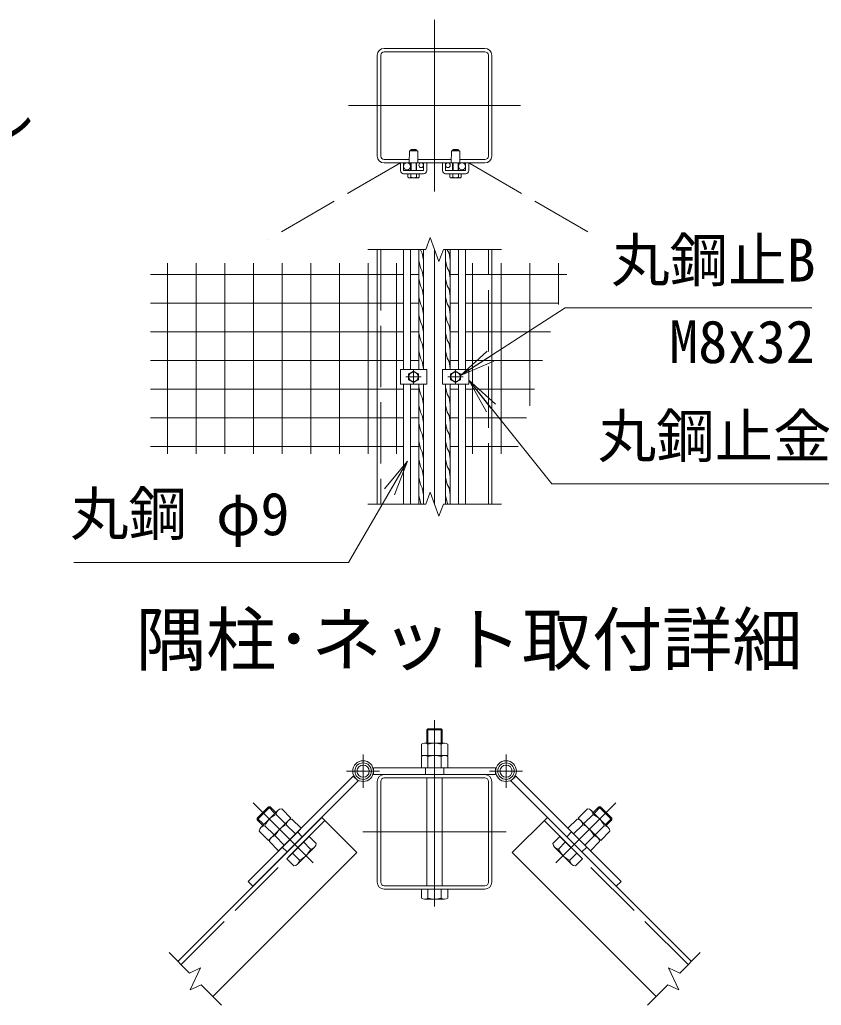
# Model space of a CAD drawing. Units: millimetres at full size; details may follow other scales. Extents: x -14700 to 14700, y -10395 to 10395.
# Drawn here: x 9928 to 13078, y -74 to 3797 of the extents above; entities that cross this region are included whole.
import ezdxf
from ezdxf.enums import TextEntityAlignment as Align

# ---------------------------------------------------------------- set-up
doc = ezdxf.new("R2010")
doc.units = ezdxf.units.MM
doc.header["$LTSCALE"] = 40
doc.linetypes.add('DASHED', pattern=[7.5, 6, -1.5])
doc.linetypes.add('USER1', pattern=[50.8, 31.75, -6.35, 6.35, -6.35])
for name, color, linetype, lineweight in [('0-0_D-STR1', 1, 'Continuous', 18), ('0-1_D-BMK', 2, 'USER1', 13), ('0-2_D-STR3', 3, 'Continuous', 13), ('0-6_D-STR-DIM', 7, 'Continuous', 13), ('0-7_0', 7, 'Continuous', 18), ('0-9_D-STR-TXT', 7, 'Continuous', 13), ('0-A_D-STR2', 7, 'Continuous', 13), ('0-B_D-TTL-TXT', 7, 'Continuous', 13)]:
    doc.layers.add(name, color=color, linetype=linetype, lineweight=lineweight)
doc.styles.add('ＭＳ ゴシック', font='')
doc.styles.get('ＭＳ ゴシック').set_extended_font_data('MS Gothic')

# ---------------------------------------------------------------- blocks, each defined once
blk = doc.blocks.new('_Open')
at = {"layer": '0-7_0'}
blk.add_line((-40, 6.67), (0, 0), dxfattribs=at)
blk.add_lwpolyline([(-40, -6.67), (0, 0), (-40, 0)], dxfattribs=at)

msp = doc.modelspace()

# ---------------------------------------------------------------- linework, layer by layer
at = {"layer": '0-0_D-STR1'}
for p, q in [((11756.31, 3684.23), (11360.31, 3684.23)), ((11333.31, 3657.23), (11333.31, 3261.23)), ((11346.81, 3657.23), (11346.81, 3261.23)), ((11756.31, 3670.73), (11360.31, 3670.73)), ((11769.81, 3261.23), (11769.81, 3657.23)), ((11783.31, 3261.23), (11783.31, 3657.23)), ((11360.31, 3247.73), (11459.09, 3247.73)), ((11360.31, 3234.23), (11756.31, 3234.23)), ((11492.52, 3247.73), (11624.09, 3247.73)), ((11657.52, 3247.73), (11756.31, 3247.73)), ((11333.31, 2894.32), (11333.31, 1894.32)), ((11783.31, 1894.32), (11783.31, 2894.32)), ((11756.31, 832.33), (11360.31, 832.33)), ((11756.31, 818.83), (11360.31, 818.83)), ((11333.31, 805.33), (11333.31, 409.33)), ((11346.81, 805.33), (11346.81, 409.33)), ((11769.81, 409.33), (11769.81, 805.33)), ((11783.31, 409.33), (11783.31, 805.33)), ((10549.33, 98.56), (11115.01, 664.25)), ((11252.9, 526.36), (11115.01, 664.25)), ((11863.72, 526.36), (12001.6, 664.25)), ((12567.29, 98.56), (12001.6, 664.25)), ((10687.21, -39.32), (11252.9, 526.36)), ((12429.4, -39.32), (11863.72, 526.36)), ((11360.31, 395.83), (11756.31, 395.83)), ((11360.31, 382.33), (11756.31, 382.33))]:
    msp.add_line(p, q, dxfattribs=at)
at = {"layer": '0-0_D-STR1', "linetype": 'DASHED'}
for p, q in [((11346.81, 2894.32), (11346.81, 1894.32)), ((11769.81, 1894.32), (11769.81, 2894.32)), ((10562.06, 85.83), (11127.74, 651.52)), ((12554.56, 85.83), (11988.87, 651.52))]:
    msp.add_line(p, q, dxfattribs=at)
at = {"layer": '0-0_D-STR1'}
for centre, radius, start, end in [((11360.31, 3657.23), 27, 90, 180), ((11756.31, 3657.23), 27, 0, 90), ((11360.31, 3657.23), 13.5, 90, 180), ((11756.31, 3657.23), 13.5, 0, 90), ((11360.31, 3261.23), 27, 180, 270), ((11360.31, 3261.23), 13.5, 180, 270), ((11756.31, 3261.23), 27, 270, 0), ((11756.31, 3261.23), 13.5, 270, 0), ((11360.31, 805.33), 27, 90, 180), ((11360.31, 805.33), 13.5, 90, 180), ((11756.31, 805.33), 27, 0, 90), ((11756.31, 805.33), 13.5, 0, 90), ((11360.31, 409.33), 27, 180, 270), ((11360.31, 409.33), 13.5, 180, 270), ((11756.31, 409.33), 13.5, 270, 0), ((11756.31, 409.33), 27, 270, 0)]:
    msp.add_arc(centre, radius, start, end, dxfattribs=at)
at = {"layer": '0-1_D-BMK'}
for p, q in [((11558.31, 3121.73), (11558.31, 3796.73)), ((11895.81, 3459.23), (11220.81, 3459.23)), ((11558.31, 1894.32), (11558.31, 2894.32)), ((11475.81, 2364.32), (11475.81, 2424.32)), ((11640.81, 2364.32), (11640.81, 2424.32)), ((11445.81, 2394.32), (11505.81, 2394.32)), ((11670.81, 2394.32), (11610.81, 2394.32)), ((11558.31, 314.16), (11558.31, 1045.66)), ((11277.51, 780.8), (11277.51, 910.87)), ((11839.11, 780.8), (11839.11, 910.87)), ((11342.54, 845.83), (11212.47, 845.83)), ((11904.14, 845.83), (11774.07, 845.83)), ((11081.33, 485.8), (10845.86, 721.26)), ((12035.28, 485.8), (12270.75, 721.26)), ((11277.06, 607.33), (11839.56, 607.33))]:
    msp.add_line(p, q, dxfattribs=at)
at = {"layer": '0-2_D-STR3'}
for p, q in [((11459.01, 3234.23), (11459.31, 3281.33)), ((11492.31, 3281.33), (11459.31, 3281.33)), ((11463.81, 3284.03), (11467.41, 3287.63)), ((11463.81, 3284.03), (11487.81, 3284.03)), ((11463.81, 3281.33), (11463.81, 3284.03)), ((11466.06, 3281.33), (11466.06, 3286.28)), ((11467.41, 3287.63), (11484.21, 3287.63)), ((11487.81, 3284.03), (11484.21, 3287.63)), ((11485.56, 3281.33), (11485.56, 3286.28)), ((11487.81, 3281.33), (11487.81, 3284.03)), ((11492.31, 3281.33), (11492.61, 3234.23)), ((11624.01, 3234.23), (11624.31, 3281.33)), ((11657.31, 3281.33), (11624.31, 3281.33)), ((11628.81, 3284.03), (11632.41, 3287.63)), ((11628.81, 3284.03), (11652.81, 3284.03)), ((11628.81, 3281.33), (11628.81, 3284.03)), ((11631.06, 3281.33), (11631.06, 3286.28)), ((11632.41, 3287.63), (11649.21, 3287.63)), ((11652.81, 3284.03), (11649.21, 3287.63)), ((11650.56, 3281.33), (11650.56, 3286.28)), ((11652.81, 3281.33), (11652.81, 3284.03)), ((11657.31, 3281.33), (11657.61, 3234.23)), ((11424.21, 3234.23), (11436.81, 3234.23)), ((11424.21, 3204.23), (11424.21, 3234.23)), ((11436.81, 3205.73), (11436.81, 3234.23)), ((11463.81, 3204.23), (11463.81, 3234.23)), ((11466.06, 3204.23), (11466.06, 3234.23)), ((11485.56, 3204.23), (11485.56, 3234.23)), ((11487.81, 3204.23), (11487.81, 3234.23)), ((11514.81, 3205.73), (11514.81, 3234.23)), ((11514.81, 3234.23), (11527.41, 3234.23)), ((11527.41, 3204.23), (11527.41, 3234.23)), ((11589.21, 3234.23), (11601.81, 3234.23)), ((11589.21, 3204.23), (11589.21, 3234.23)), ((11601.81, 3205.73), (11601.81, 3234.23)), ((11628.81, 3204.23), (11628.81, 3234.23)), ((11631.06, 3204.23), (11631.06, 3234.23)), ((11650.56, 3204.23), (11650.56, 3234.23)), ((11652.81, 3204.23), (11652.81, 3234.23)), ((11679.81, 3205.73), (11679.81, 3234.23)), ((11679.81, 3234.23), (11692.41, 3234.23)), ((11692.41, 3204.23), (11692.41, 3234.23)), ((11436.81, 3191.63), (11514.81, 3191.63)), ((11438.31, 3204.23), (11513.31, 3204.23)), ((11453.29, 3191.63), (11453.29, 3177.82)), ((11453.29, 3191.63), (11498.32, 3191.63)), ((11456.91, 3175.73), (11453.29, 3177.82)), ((11456.91, 3175.73), (11494.71, 3175.73)), ((11464.55, 3191.63), (11464.55, 3177.82)), ((11487.07, 3191.63), (11487.07, 3177.82)), ((11494.71, 3175.73), (11498.32, 3177.82)), ((11498.32, 3191.63), (11498.32, 3177.82)), ((11601.81, 3191.63), (11679.81, 3191.63)), ((11603.31, 3204.23), (11678.31, 3204.23)), ((11618.29, 3191.63), (11618.29, 3177.82)), ((11618.29, 3191.63), (11663.32, 3191.63)), ((11621.91, 3175.73), (11618.29, 3177.82)), ((11621.91, 3175.73), (11659.71, 3175.73)), ((11629.55, 3191.63), (11629.55, 3177.82)), ((11652.07, 3191.63), (11652.07, 3177.82)), ((11659.71, 3175.73), (11663.32, 3177.82)), ((11663.32, 3191.63), (11663.32, 3177.82)), ((11436.81, 2422.82), (11436.81, 2894.32)), ((11463.81, 2422.82), (11463.81, 2894.32)), ((11496.81, 2422.82), (11496.81, 2894.32)), ((11514.81, 2422.82), (11514.81, 2894.32)), ((11601.81, 2422.82), (11601.81, 2894.32)), ((11619.81, 2422.82), (11619.81, 2894.32)), ((11652.81, 2422.82), (11652.81, 2894.32)), ((11679.81, 2422.82), (11679.81, 2894.32)), ((11424.21, 2422.82), (11527.41, 2422.82)), ((11424.21, 2422.82), (11424.21, 2365.82)), ((11456.31, 2405.58), (11475.81, 2416.83)), ((11456.31, 2383.06), (11456.31, 2405.58)), ((11475.81, 2416.83), (11495.31, 2405.58)), ((11495.31, 2405.58), (11495.31, 2383.06)), ((11527.41, 2422.82), (11527.41, 2365.82)), ((11692.41, 2422.82), (11589.21, 2422.82)), ((11589.21, 2422.82), (11589.21, 2365.82)), ((11640.81, 2416.83), (11621.31, 2405.58)), ((11621.31, 2405.58), (11621.31, 2383.06)), ((11660.31, 2405.58), (11640.81, 2416.83)), ((11660.31, 2383.06), (11660.31, 2405.58)), ((11692.41, 2422.82), (11692.41, 2365.82)), ((11424.21, 2365.82), (11527.41, 2365.82)), ((11436.81, 1894.32), (11436.81, 2365.82)), ((11475.81, 2371.8), (11456.31, 2383.06)), ((11463.81, 1894.32), (11463.81, 2365.82)), ((11495.31, 2383.06), (11475.81, 2371.8)), ((11496.81, 1894.32), (11496.81, 2365.82)), ((11514.81, 1894.32), (11514.81, 2365.82)), ((11692.41, 2365.82), (11589.21, 2365.82)), ((11601.81, 1894.32), (11601.81, 2365.82)), ((11619.81, 1894.32), (11619.81, 2365.82)), ((11621.31, 2383.06), (11640.81, 2371.8)), ((11640.81, 2371.8), (11660.31, 2383.06)), ((11652.81, 1894.32), (11652.81, 2365.82)), ((11679.81, 1894.32), (11679.81, 2365.82)), ((11528.31, 1008.27), (11532.37, 1012.33)), ((11528.31, 955.33), (11528.31, 1008.27)), ((11528.31, 1008.27), (11588.31, 1008.27)), ((11532.37, 1012.33), (11584.25, 1012.33)), ((11532.37, 955.33), (11532.37, 1012.33)), ((11584.25, 955.33), (11584.25, 1012.33)), ((11588.31, 1008.27), (11584.25, 1012.33)), ((11588.31, 955.33), (11588.31, 1008.27)), ((11506.41, 907.33), (11506.41, 951.13)), ((11518.61, 955.33), (11597.25, 955.33)), ((11532.36, 907.33), (11532.36, 951.13)), ((11584.26, 907.33), (11584.26, 951.13)), ((11610.21, 951.13), (11610.21, 907.33)), ((11506.41, 907.33), (11610.21, 907.33)), ((11506.41, 859.33), (11506.41, 903.13)), ((11518.61, 907.33), (11597.25, 907.33)), ((11532.36, 859.33), (11532.36, 903.13)), ((11584.26, 859.33), (11584.26, 903.13)), ((11610.21, 903.13), (11610.21, 859.33)), ((11318.31, 859.33), (11798.31, 859.33)), ((11318.31, 859.33), (11318.31, 832.33)), ((11506.41, 859.33), (11610.21, 859.33)), ((11522.31, 859.33), (11522.31, 832.33)), ((11594.31, 859.33), (11594.31, 832.33)), ((11798.31, 832.33), (11798.31, 859.33)), ((11239.11, 826.53), (10825.45, 412.87)), ((11239.11, 826.53), (11258.2, 807.44)), ((11318.31, 832.33), (11798.31, 832.33)), ((11528.31, 395.83), (11528.31, 818.83)), ((11588.31, 395.83), (11588.31, 818.83)), ((11877.5, 826.53), (11858.41, 807.44)), ((11877.5, 826.53), (12291.16, 412.87)), ((11258.2, 807.44), (10844.55, 393.78)), ((11858.41, 807.44), (12272.07, 393.78)), ((10861.78, 661.33), (10905.8, 705.35)), ((10861.78, 654.44), (10912.69, 705.35)), ((10931.26, 679.89), (10905.8, 705.35)), ((10905.8, 705.35), (10912.69, 705.35)), ((10934.7, 683.34), (10912.69, 705.35)), ((10957.61, 697.76), (10993.67, 661.7)), ((12159, 697.76), (12122.94, 661.7)), ((12181.91, 683.34), (12203.92, 705.35)), ((12185.36, 679.89), (12210.81, 705.35)), ((12210.81, 705.35), (12203.92, 705.35)), ((12254.84, 654.44), (12203.92, 705.35)), ((12254.84, 661.33), (12210.81, 705.35)), ((10887.23, 635.87), (10861.78, 661.33)), ((10861.78, 654.44), (10861.78, 661.33)), ((10875.95, 624.59), (10944.21, 692.85)), ((10905.43, 573.45), (10993.67, 661.7)), ((10971.61, 639.64), (10935.55, 675.7)), ((12211.19, 573.45), (12122.94, 661.7)), ((12145, 639.64), (12181.06, 675.7)), ((12240.66, 624.59), (12172.4, 692.85)), ((12229.38, 635.87), (12254.84, 661.33)), ((12254.84, 654.44), (12254.84, 661.33)), ((10883.79, 632.43), (10861.78, 654.44)), ((10927.49, 595.52), (10891.43, 631.58)), ((10916.26, 584.29), (10984.52, 652.55)), ((10945.73, 533.15), (11033.98, 621.4)), ((11011.92, 599.33), (10975.85, 635.4)), ((10997.92, 657.46), (11033.98, 621.4)), ((12118.7, 657.46), (12082.64, 621.4)), ((12170.88, 533.15), (12082.64, 621.4)), ((12104.7, 599.33), (12140.76, 635.4)), ((12200.36, 584.29), (12132.1, 652.55)), ((12189.13, 595.52), (12225.19, 631.58)), ((12232.82, 632.43), (12254.84, 654.44)), ((10905.43, 573.45), (10869.36, 609.52)), ((10967.79, 555.21), (10931.73, 591.27)), ((10977.55, 501.33), (11065.8, 589.58)), ((11038.65, 587.88), (11019.55, 606.97)), ((11093.38, 562), (11065.8, 589.58)), ((12023.24, 562), (12050.82, 589.58)), ((12139.06, 501.33), (12050.82, 589.58)), ((12077.97, 587.88), (12097.06, 606.97)), ((12148.82, 555.21), (12184.88, 591.27)), ((12211.19, 573.45), (12247.25, 609.52)), ((10945.73, 533.15), (10909.67, 569.21)), ((10979.25, 528.48), (10960.16, 547.57)), ((11020.2, 480.34), (11088.46, 548.6)), ((11071.31, 539.94), (11043.74, 567.51)), ((12096.41, 480.34), (12028.15, 548.6)), ((12045.3, 539.94), (12072.88, 567.51)), ((12137.36, 528.48), (12156.46, 547.57)), ((12170.88, 533.15), (12206.94, 569.21)), ((11027.19, 495.81), (10999.61, 523.39)), ((12089.42, 495.81), (12117, 523.39)), ((11005.13, 473.75), (10977.55, 501.33)), ((12111.49, 473.75), (12139.06, 501.33)), ((10825.45, 412.87), (10844.55, 393.78)), ((12291.16, 412.87), (12272.07, 393.78)), ((11506.41, 382.33), (11610.21, 382.33)), ((11506.41, 347.53), (11506.41, 382.33)), ((11532.36, 347.53), (11532.36, 382.33)), ((11584.26, 347.53), (11584.26, 382.33)), ((11610.21, 347.53), (11610.21, 382.33)), ((11518.61, 343.33), (11597.25, 343.33))]:
    msp.add_line(p, q, dxfattribs=at)
for points in [[(11502.34, 2894.32), (11502.53, 2893.39), (11510.09, 2880.14), (11514.81, 2852.81)], [(11607.34, 2894.32), (11607.53, 2893.39), (11615.09, 2880.14), (11619.81, 2852.81)], [(11496.81, 2850.92), (11502.53, 2822.46), (11510.09, 2809.21), (11514.81, 2781.89)], [(11601.81, 2850.92), (11607.53, 2822.46), (11615.09, 2809.21), (11619.81, 2781.89)], [(11496.81, 2779.99), (11502.53, 2751.53), (11510.09, 2738.28), (11514.81, 2710.96)], [(11601.81, 2779.99), (11607.53, 2751.53), (11615.09, 2738.28), (11619.81, 2710.96)], [(11496.81, 2709.06), (11502.53, 2680.6), (11510.09, 2667.36), (11514.81, 2640.03)], [(11601.81, 2709.06), (11607.53, 2680.6), (11615.09, 2667.36), (11619.81, 2640.03)], [(11496.81, 2638.13), (11502.53, 2609.67), (11510.09, 2596.43), (11514.81, 2569.1)], [(11601.81, 2638.13), (11607.53, 2609.67), (11615.09, 2596.43), (11619.81, 2569.1)], [(11496.81, 2567.2), (11502.53, 2538.75), (11510.09, 2525.5), (11514.81, 2498.17)], [(11601.81, 2567.2), (11607.53, 2538.75), (11615.09, 2525.5), (11619.81, 2498.17)], [(11496.81, 2496.28), (11502.53, 2467.82), (11510.09, 2454.57), (11514.81, 2427.24)], [(11601.81, 2496.28), (11607.53, 2467.82), (11615.09, 2454.57), (11619.81, 2427.24)], [(11496.81, 2354.42), (11502.53, 2325.96), (11510.09, 2312.71), (11514.81, 2285.38)], [(11601.81, 2354.42), (11607.53, 2325.96), (11615.09, 2312.71), (11619.81, 2285.38)], [(11496.81, 2283.49), (11502.53, 2255.03), (11510.09, 2241.78), (11514.81, 2214.46)], [(11601.81, 2283.49), (11607.53, 2255.03), (11615.09, 2241.78), (11619.81, 2214.46)], [(11496.81, 2212.56), (11502.53, 2184.1), (11510.09, 2170.85), (11514.81, 2143.53)], [(11601.81, 2212.56), (11607.53, 2184.1), (11615.09, 2170.85), (11619.81, 2143.53)], [(11496.81, 2141.63), (11502.53, 2113.17), (11510.09, 2099.92), (11514.81, 2072.6)], [(11601.81, 2141.63), (11607.53, 2113.17), (11615.09, 2099.92), (11619.81, 2072.6)], [(11496.81, 2070.7), (11502.53, 2042.24), (11510.09, 2029), (11514.81, 2001.67)], [(11601.81, 2070.7), (11607.53, 2042.24), (11615.09, 2029), (11619.81, 2001.67)], [(11496.81, 1999.77), (11502.53, 1971.31), (11510.09, 1958.07), (11514.81, 1930.74)], [(11601.81, 1999.77), (11607.53, 1971.31), (11615.09, 1958.07), (11619.81, 1930.74)], [(11496.81, 1928.85), (11502.53, 1900.39), (11505.99, 1894.32)], [(11601.81, 1928.85), (11607.53, 1900.39), (11610.99, 1894.32)]]:
    msp.add_lwpolyline(points, dxfattribs=at)
for centre, radius in [((11450.31, 3220.73), 13.5), ((11505.81, 3225.23), 9), ((11610.81, 3225.23), 9), ((11666.31, 3220.73), 13.5), ((11475.81, 2394.32), 18.75), ((11640.81, 2394.32), 18.75), ((11277.51, 845.83), 40.8), ((11277.51, 845.83), 32.4), ((11277.51, 845.83), 24), ((11839.11, 845.83), 40.8), ((11839.11, 845.83), 32.4), ((11839.11, 845.83), 24)]:
    msp.add_circle(centre, radius, dxfattribs=at)
for centre, radius, start, end in [((11436.81, 3204.23), 12.6, 180, 270), ((11438.31, 3205.73), 1.5, 180, 270), ((11438.31, 3205.73), 1.5, 180, 270), ((11458.92, 3186.04), 9.97, 235.61585, 304.38415), ((11475.81, 3213.33), 37.26, 252.4121, 287.5879), ((11492.69, 3186.04), 9.97, 235.61585, 304.38415), ((11513.31, 3205.73), 1.5, 270, 0), ((11514.81, 3204.23), 12.6, 270, 0), ((11601.81, 3204.23), 12.6, 180, 270), ((11603.31, 3205.73), 1.5, 180, 270), ((11603.31, 3205.73), 1.5, 180, 270), ((11623.92, 3186.04), 9.97, 235.61585, 304.38415), ((11640.81, 3213.33), 37.26, 252.4121, 287.5879), ((11657.69, 3186.04), 9.97, 235.61585, 304.38415), ((11678.31, 3205.73), 1.5, 270, 0), ((11679.81, 3204.23), 12.6, 270, 0), ((11519.38, 933.26), 22.09, 54.01973, 125.98027), ((11558.31, 873.07), 82.27, 71.61284, 108.38716), ((11597.23, 933.19), 22.14, 54.12648, 125.87352), ((11519.38, 885.26), 22.09, 54.01973, 125.98027), ((11558.31, 825.07), 82.27, 71.61284, 108.38716), ((11597.23, 885.19), 22.14, 54.12648, 125.87352), ((10958.39, 674.93), 22.85, 91.94085, 178.05915), ((12158.23, 674.93), 22.85, 1.94085, 88.05915), ((10968.73, 598.4), 84.12, 113.22895, 156.77105), ((12147.89, 598.4), 84.12, 23.22895, 66.77105), ((10892.61, 608.33), 23.27, 92.91412, 177.08588), ((11009.03, 558.1), 84.12, 113.22895, 156.77105), ((10998.69, 634.62), 22.85, 91.94085, 178.05915), ((12117.92, 634.62), 22.85, 1.94085, 88.05915), ((12107.58, 558.1), 84.12, 23.22895, 66.77105), ((12224, 608.33), 23.27, 2.91412, 87.08588), ((10932.91, 568.03), 23.27, 92.91412, 177.08588), ((12183.7, 568.03), 23.27, 2.91412, 87.08588), ((11070.54, 562.77), 22.85, 271.94085, 358.05915), ((12046.07, 562.77), 22.85, 181.94085, 268.05915), ((10994.01, 573.12), 84.12, 293.22895, 336.77105), ((12122.6, 573.12), 84.12, 203.22895, 246.77105), ((11003.95, 497), 23.27, 272.91412, 357.08588), ((12112.67, 497), 23.27, 182.91412, 267.08588), ((11519.38, 365.4), 22.09, 234.01973, 305.98027), ((11558.31, 425.6), 82.27, 251.61284, 288.38716), ((11597.23, 365.47), 22.14, 234.12648, 305.87352)]:
    msp.add_arc(centre, radius, start, end, dxfattribs=at)
at = {"layer": '0-6_D-STR-DIM'}
for p, q in [((11540.99, 2941.89), (11523.68, 2894.32)), ((11575.62, 2846.75), (11540.99, 2941.89)), ((11295.81, 2894.32), (11523.68, 2894.32)), ((11592.94, 2894.32), (11575.62, 2846.75)), ((11592.94, 2894.32), (11820.81, 2894.32)), ((11540.99, 1941.89), (11523.68, 1894.32)), ((11575.62, 1846.75), (11540.99, 1941.89)), ((11295.81, 1894.32), (11523.68, 1894.32)), ((11592.94, 1894.32), (11575.62, 1846.75)), ((11592.94, 1894.32), (11820.81, 1894.32)), ((10595.14, 52.75), (10514.86, 133.03)), ((12521.47, 52.75), (12601.76, 133.03)), ((10595.14, 52.75), (10638.48, 72.95)), ((10638.48, 72.95), (10598.06, -13.71)), ((12478.14, 72.95), (12518.55, -13.71)), ((12521.47, 52.75), (12478.14, 72.95)), ((10598.06, -13.71), (10641.4, 6.49)), ((10721.69, -73.8), (10641.4, 6.49)), ((12394.93, -73.8), (12475.22, 6.49)), ((12518.55, -13.71), (12475.22, 6.49))]:
    msp.add_line(p, q, dxfattribs=at)
at = {"layer": '0-9_D-STR-TXT'}
for points in [[(13040.44, 2665.06), (12071.6, 2665.06), (11661.99, 2401.17)], [(13323.55, 1973.72), (12018.92, 1973.72), (11693.66, 2379.4)], [(10141.47, 1665.13), (11219.58, 1665.13), (11450.69, 2061.76)]]:
    msp.add_lwpolyline(points, dxfattribs=at)
at = {"layer": '0-A_D-STR2', "linetype": 'DASHED'}
for p, q in [((11424.21, 3234.23), (10904.59, 2934.23)), ((11692.41, 3234.23), (12212.02, 2934.23))]:
    msp.add_line(p, q, dxfattribs=at)
at = {"layer": '0-A_D-STR2'}
for p, q in [((10509.33, 2091.51), (10509.33, 2840.51)), ((10621.83, 2091.51), (10621.83, 2840.51)), ((10734.33, 2091.51), (10734.33, 2840.51)), ((10846.83, 2091.51), (10846.83, 2840.51)), ((10959.33, 2091.51), (10959.33, 2840.51)), ((11071.83, 2091.51), (11071.83, 2840.51)), ((11184.33, 2091.51), (11184.33, 2840.51)), ((11296.83, 2091.51), (11296.83, 2840.51)), ((11409.33, 2091.51), (11409.33, 2840.51)), ((11707.29, 2091.51), (11707.29, 2840.51)), ((11819.79, 2091.51), (11819.79, 2840.51)), ((11932.29, 2280.04), (11932.29, 2840.51)), ((12044.79, 2677.8), (12044.79, 2840.51)), ((10441.57, 2795.77), (11436.81, 2795.77)), ((11463.81, 2795.77), (11496.81, 2795.77)), ((11652.81, 2795.77), (11619.81, 2795.77)), ((12078.15, 2795.77), (11679.81, 2795.77)), ((10441.57, 2683.27), (11436.81, 2683.27)), ((11463.81, 2683.27), (11496.81, 2683.27)), ((11652.81, 2683.27), (11619.81, 2683.27)), ((12046.33, 2683.27), (11679.81, 2683.27)), ((10441.57, 2570.77), (11436.81, 2570.77)), ((11463.81, 2570.77), (11496.81, 2570.77)), ((11652.81, 2570.77), (11619.81, 2570.77)), ((12014.51, 2570.77), (11679.81, 2570.77)), ((10441.57, 2458.27), (11436.81, 2458.27)), ((11463.81, 2458.27), (11496.81, 2458.27)), ((11652.81, 2458.27), (11619.81, 2458.27)), ((11982.7, 2458.27), (11679.81, 2458.27)), ((10441.57, 2345.77), (11436.81, 2345.77)), ((11463.81, 2345.77), (11496.81, 2345.77)), ((11652.81, 2345.77), (11619.81, 2345.77)), ((11950.88, 2345.77), (11679.81, 2345.77)), ((10441.57, 2233.27), (11436.81, 2233.27)), ((11463.81, 2233.27), (11496.81, 2233.27)), ((11652.81, 2233.27), (11619.81, 2233.27)), ((11919.06, 2233.27), (11679.81, 2233.27)), ((10441.57, 2120.77), (11436.81, 2120.77)), ((11463.81, 2120.77), (11496.81, 2120.77)), ((11652.81, 2120.77), (11619.81, 2120.77)), ((11887.24, 2120.77), (11679.81, 2120.77))]:
    msp.add_line(p, q, dxfattribs=at)

# ---------------------------------------------------------------- block references
at = {"layer": '0-9_D-STR-TXT', "xscale": 3.5, "yscale": 3.5}
for p, rotation in [((11660.31, 2400.09), 212.7918), ((11692.41, 2380.96), 128.72125), ((11451.69, 2063.49), 59.77232)]:
    msp.add_blockref('_Open', p, dxfattribs=dict(at, rotation=rotation))

# ---------------------------------------------------------------- texts
at = {"layer": '0-9_D-STR-TXT', "style": 'ＭＳ ゴシック'}
for s, p in [('ターンバックル', (8375.76, 3284.73)), ('丸鋼止B', (12252.5, 2717.99)), ('M8x32', (12479.91, 2397.64)), ('丸鋼止金具', (12199.81, 2027.09)), ('丸鋼 φ9', (10126.37, 1721.61))]:
    msp.add_text(s, height=168.3, dxfattribs=at).set_placement(p, align=Align.BOTTOM_LEFT)
at = {"layer": '0-B_D-TTL-TXT', "style": 'ＭＳ ゴシック'}
msp.add_text('隅柱･ネット取付詳細', height=202.1, dxfattribs=at).set_placement((10385.08, 1201.04), align=Align.BOTTOM_LEFT)

doc.saveas('drawing.dxf')
